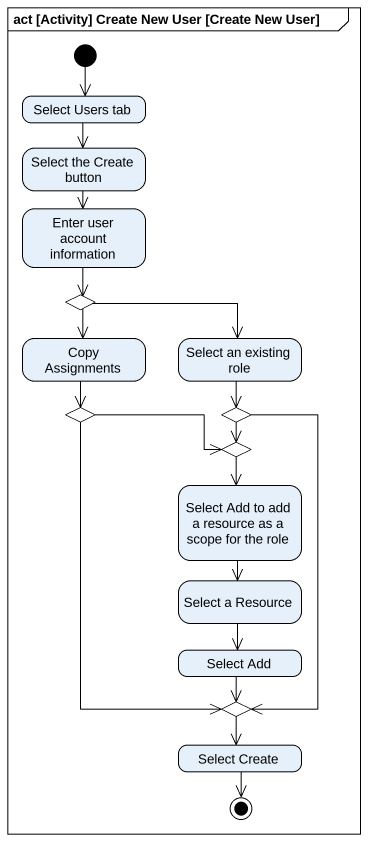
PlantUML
@startuml
mainframe act [Activity] Create New User [Create New User]
hide empty description
state "Select Users tab" as Select_Users_tab
state "Select the Create button" as Select_the_Create_button
state "Enter user account information" as Enter_user_account
state choice1 <<choice>>
state "Copy Assignments" as Copy_Assignments
state "Select an existing role" as Select_an_existing_role
state choice2 <<choice>>
state choice3 <<choice>>
state choice4 <<choice>>
state "Select Add to add a resource as a scope for the role" as Select_Add_to_add_a
state "Select a Resource" as Select_a_Resource
state "Select Add" as Select_Add
state choice5 <<choice>>
state "Select Create" as Select_Create
[*] --> Select_Users_tab
Select_Users_tab --> Select_the_Create_button
Select_the_Create_button --> Enter_user_account
Enter_user_account --> choice1
choice1 --> Copy_Assignments
choice1 -right-> Select_an_existing_role
Copy_Assignments --> choice2
Select_an_existing_role --> choice3
choice2 -right-> choice4
choice2 --> choice5
choice3 --> choice4
choice3 --> choice5
choice4 --> Select_Add_to_add_a
Select_Add_to_add_a --> Select_a_Resource
Select_a_Resource --> Select_Add
Select_Add --> choice5
choice5 --> Select_Create
Select_Create --> [*]
@enduml
